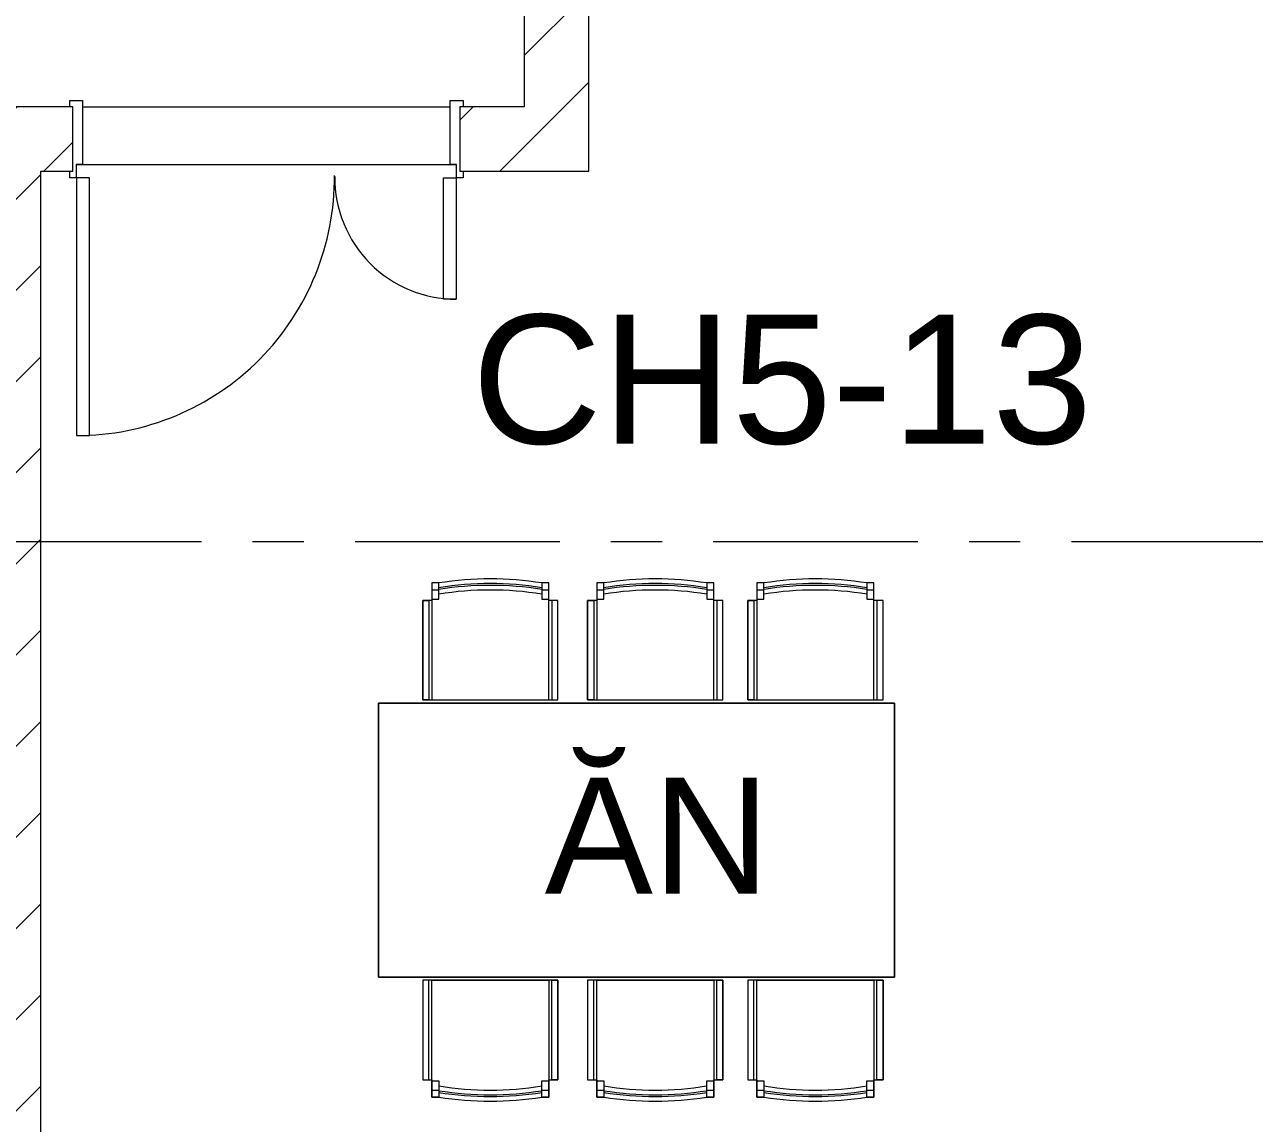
# Model space of a CAD drawing. Header units: millimetres. Extents: x -20144 to 117103, y -11426 to 48263.
# Drawn here: x 32451 to 36266, y 6646 to 10055 of the extents above; entities that cross this region are included whole.
import ezdxf

# ---------------------------------------------------------------- set-up
doc = ezdxf.new("R2010")
doc.units = ezdxf.units.MM
doc.linetypes.add('Grid Line', pattern=[22.225, 12.7, -3.175, 3.175, -3.175])
for name, color, linetype, lineweight in [('CHU', 181, 'Continuous', 5), ('CUA', 31, 'Continuous', 9), ('HATCH-TUONG', 152, 'Continuous', 9), ('NET-CAT', 3, 'Continuous', 9), ('NET-THAY', 2, 'Continuous', 15), ('THIET BI', 44, 'Continuous', 5), ('TRUC', 225, 'Continuous', 5)]:
    doc.layers.add(name, color=color, linetype=linetype, lineweight=lineweight)
doc.styles.add('Arial_4', font='arial.ttf', dxfattribs={"height": 360})
doc.styles.add('Arial_5', font='arial.ttf', dxfattribs={"height": 400})
pattern_1 = [(45, (0, 0), (-141.4214, 141.4214), [])]

# ---------------------------------------------------------------- blocks, each defined once
blk = doc.blocks.new('X-BAN AN 4 GHE - X-BAN AN 4 GHE 2-60209-MẶT BẰNG TẦNG 5 ĐẾN TẦNG 22')
at = {"layer": 'THIET BI', "lineweight": 9}
for p, q in [((187, 372.7), (165.2, 372.7)), ((165.2, 372.7), (165.2, 318.5)), ((165.2, 372.7), (165.2, 10)), ((187, 372.7), (165.2, 372.7)), ((165.2, 350.9), (187, 350.9)), ((187, 337.9), (187, 372.7)), ((527.9, 372.7), (506.1, 372.7)), ((506.1, 372.7), (506.1, 337.9)), ((527.9, 372.7), (506.1, 372.7)), ((506.1, 350.9), (527.9, 350.9)), ((527.9, 318.5), (527.9, 372.7)), ((527.9, 10), (527.9, 372.7)), ((698.6, 372.7), (676.8, 372.7)), ((676.8, 372.7), (676.8, 318.5)), ((676.8, 372.7), (676.8, 10)), ((698.6, 372.7), (676.8, 372.7)), ((676.8, 350.9), (698.6, 350.9)), ((698.6, 337.9), (698.6, 372.7)), ((1039.5, 372.7), (1017.7, 372.7)), ((1017.7, 372.7), (1017.7, 337.9)), ((1039.5, 372.7), (1017.7, 372.7)), ((1017.7, 350.9), (1039.5, 350.9)), ((1039.5, 318.5), (1039.5, 372.7)), ((1039.5, 10), (1039.5, 372.7)), ((1195.4, 372.7), (1173.7, 372.7)), ((1173.7, 372.7), (1173.7, 318.5)), ((1173.7, 372.7), (1173.7, 10)), ((1195.4, 372.7), (1173.7, 372.7)), ((1173.7, 350.9), (1195.4, 350.9)), ((1195.4, 337.9), (1195.4, 372.7)), ((1536.3, 372.7), (1514.6, 372.7)), ((1514.6, 372.7), (1514.6, 337.9)), ((1536.3, 372.7), (1514.6, 372.7)), ((1514.6, 350.9), (1536.3, 350.9)), ((1536.3, 318.5), (1536.3, 372.7)), ((1536.3, 10), (1536.3, 372.7)), ((165.2, 318.5), (136.9, 318.5)), ((136.9, 318.5), (136.9, 10)), ((136.9, 318.5), (155.8, 318.5)), ((136.9, 10), (136.9, 318.5)), ((155.8, 318.5), (155.8, 10)), ((165.2, 321.9), (187, 321.9)), ((187, 321.9), (187, 337.9)), ((506.1, 337.9), (506.1, 321.9)), ((506.1, 321.9), (527.9, 321.9)), ((556.2, 318.5), (527.9, 318.5)), ((537.3, 318.5), (537.3, 10)), ((556.2, 318.5), (537.3, 318.5)), ((556.2, 10), (556.2, 318.5)), ((556.2, 10), (556.2, 318.5)), ((648.5, 318.5), (648.5, 10)), ((676.8, 318.5), (648.5, 318.5)), ((648.5, 318.5), (667.4, 318.5)), ((648.5, 10), (648.5, 318.5)), ((667.4, 318.5), (667.4, 10)), ((676.8, 321.9), (698.6, 321.9)), ((698.6, 321.9), (698.6, 337.9)), ((1017.7, 337.9), (1017.7, 321.9)), ((1017.7, 321.9), (1039.5, 321.9)), ((1067.8, 318.5), (1039.5, 318.5)), ((1048.9, 318.5), (1048.9, 10)), ((1067.8, 318.5), (1048.9, 318.5)), ((1067.8, 10), (1067.8, 318.5)), ((1067.8, 10), (1067.8, 318.5)), ((1145.3, 318.5), (1145.3, 10)), ((1173.7, 318.5), (1145.3, 318.5)), ((1145.3, 318.5), (1164.2, 318.5)), ((1145.3, 10), (1145.3, 318.5)), ((1164.2, 318.5), (1164.2, 10)), ((1173.7, 321.9), (1195.4, 321.9)), ((1195.4, 321.9), (1195.4, 337.9)), ((1514.6, 337.9), (1514.6, 321.9)), ((1514.6, 321.9), (1536.3, 321.9)), ((1564.7, 318.5), (1536.3, 318.5)), ((1545.8, 318.5), (1545.8, 10)), ((1564.7, 318.5), (1545.8, 318.5)), ((1564.7, 10), (1564.7, 318.5)), ((1564.7, 10), (1564.7, 318.5)), ((1600, 0), (0, 0)), ((0, 0), (0, -850)), ((0, -850), (0, 0)), ((0, 0), (1600, 0)), ((136.9, 10), (556.2, 10)), ((155.8, 10), (136.9, 10)), ((165.2, 10), (527.9, 10)), ((537.3, 10), (556.2, 10)), ((648.5, 10), (1067.8, 10)), ((667.4, 10), (648.5, 10)), ((676.8, 10), (1039.5, 10)), ((1048.9, 10), (1067.8, 10)), ((1145.3, 10), (1564.7, 10)), ((1164.2, 10), (1145.3, 10)), ((1173.7, 10), (1536.3, 10)), ((1545.8, 10), (1564.7, 10)), ((1600, -850), (1600, 0)), ((1600, 0), (1600, -850)), ((0, -850), (1600, -850)), ((1600, -850), (0, -850)), ((556.2, -860), (136.9, -860)), ((136.9, -860), (136.9, -1168.5)), ((155.8, -860), (136.9, -860)), ((136.9, -860), (136.9, -1168.5)), ((155.8, -1168.5), (155.8, -860)), ((165.2, -860), (527.9, -860)), ((165.2, -1222.7), (165.2, -860)), ((527.9, -860), (527.9, -1222.7)), ((537.3, -860), (556.2, -860)), ((537.3, -1168.5), (537.3, -860)), ((556.2, -1168.5), (556.2, -860)), ((556.2, -860), (556.2, -1168.5)), ((1067.8, -860), (648.5, -860)), ((648.5, -860), (648.5, -1168.5)), ((667.4, -860), (648.5, -860)), ((648.5, -860), (648.5, -1168.5)), ((667.4, -1168.5), (667.4, -860)), ((676.8, -860), (1039.5, -860)), ((676.8, -1222.7), (676.8, -860)), ((1039.5, -860), (1039.5, -1222.7)), ((1048.9, -860), (1067.8, -860)), ((1048.9, -1168.5), (1048.9, -860)), ((1067.8, -1168.5), (1067.8, -860)), ((1067.8, -860), (1067.8, -1168.5)), ((1564.7, -860), (1145.3, -860)), ((1145.3, -860), (1145.3, -1168.5)), ((1164.2, -860), (1145.3, -860)), ((1145.3, -860), (1145.3, -1168.5)), ((1164.2, -1168.5), (1164.2, -860)), ((1173.7, -860), (1536.3, -860)), ((1173.7, -1222.7), (1173.7, -860)), ((1536.3, -860), (1536.3, -1222.7)), ((1545.8, -860), (1564.7, -860)), ((1545.8, -1168.5), (1545.8, -860)), ((1564.7, -1168.5), (1564.7, -860)), ((1564.7, -860), (1564.7, -1168.5)), ((136.9, -1168.5), (165.2, -1168.5)), ((136.9, -1168.5), (155.8, -1168.5)), ((165.2, -1168.5), (165.2, -1222.7)), ((165.2, -1171.9), (187, -1171.9)), ((187, -1171.9), (187, -1187.9)), ((506.1, -1171.9), (527.9, -1171.9)), ((506.1, -1187.9), (506.1, -1171.9)), ((527.9, -1222.7), (527.9, -1168.5)), ((527.9, -1168.5), (556.2, -1168.5)), ((556.2, -1168.5), (537.3, -1168.5)), ((648.5, -1168.5), (676.8, -1168.5)), ((648.5, -1168.5), (667.4, -1168.5)), ((676.8, -1168.5), (676.8, -1222.7)), ((676.8, -1171.9), (698.6, -1171.9)), ((698.6, -1171.9), (698.6, -1187.9)), ((1017.7, -1171.9), (1039.5, -1171.9)), ((1017.7, -1187.9), (1017.7, -1171.9)), ((1039.5, -1222.7), (1039.5, -1168.5)), ((1039.5, -1168.5), (1067.8, -1168.5)), ((1067.8, -1168.5), (1048.9, -1168.5)), ((1145.3, -1168.5), (1173.7, -1168.5)), ((1145.3, -1168.5), (1164.2, -1168.5)), ((1173.7, -1168.5), (1173.7, -1222.7)), ((1173.7, -1171.9), (1195.4, -1171.9)), ((1195.4, -1171.9), (1195.4, -1187.9)), ((1514.6, -1171.9), (1536.3, -1171.9)), ((1514.6, -1187.9), (1514.6, -1171.9)), ((1536.3, -1222.7), (1536.3, -1168.5)), ((1536.3, -1168.5), (1564.7, -1168.5)), ((1564.7, -1168.5), (1545.8, -1168.5)), ((165.2, -1200.9), (187, -1200.9)), ((187, -1187.9), (187, -1222.7)), ((506.1, -1222.7), (506.1, -1187.9)), ((506.1, -1200.9), (527.9, -1200.9)), ((676.8, -1200.9), (698.6, -1200.9)), ((698.6, -1187.9), (698.6, -1222.7)), ((1017.7, -1222.7), (1017.7, -1187.9)), ((1017.7, -1200.9), (1039.5, -1200.9)), ((1173.7, -1200.9), (1195.4, -1200.9)), ((1195.4, -1187.9), (1195.4, -1222.7)), ((1514.6, -1222.7), (1514.6, -1187.9)), ((1514.6, -1200.9), (1536.3, -1200.9)), ((165.2, -1222.7), (187, -1222.7)), ((187, -1222.7), (165.2, -1222.7)), ((506.1, -1222.7), (527.9, -1222.7)), ((527.9, -1222.7), (506.1, -1222.7)), ((676.8, -1222.7), (698.6, -1222.7)), ((698.6, -1222.7), (676.8, -1222.7)), ((1017.7, -1222.7), (1039.5, -1222.7)), ((1039.5, -1222.7), (1017.7, -1222.7)), ((1173.7, -1222.7), (1195.4, -1222.7)), ((1195.4, -1222.7), (1173.7, -1222.7)), ((1514.6, -1222.7), (1536.3, -1222.7)), ((1536.3, -1222.7), (1514.6, -1222.7))]:
    blk.add_line(p, q, dxfattribs=at)
for centre, radius, start, end in [((346.5, -628.1), 1013.4, 80.9407, 99.0593), ((346.5, -628.1), 1013.4, 80.9407, 99.0593), ((858.1, -628.1), 1013.4, 80.9407, 99.0593), ((858.1, -628.1), 1013.4, 80.9407, 99.0593), ((1355, -628.1), 1013.4, 80.9407, 99.0593), ((1355, -628.1), 1013.4, 80.9407, 99.0593), ((346.5, -628.1), 998.9, 80.808, 99.192), ((346.5, -648.2), 1013.4, 80.9407, 99.0593), ((346.5, -648.2), 998.9, 80.808, 99.192), ((858.1, -628.1), 998.9, 80.808, 99.192), ((858.1, -648.2), 1013.4, 80.9407, 99.0593), ((858.1, -648.2), 998.9, 80.808, 99.192), ((1355, -628.1), 998.9, 80.808, 99.192), ((1355, -648.2), 1013.4, 80.9407, 99.0593), ((1355, -648.2), 998.9, 80.808, 99.192), ((346.5, -201.8), 998.9, 260.808, 279.192), ((346.5, -201.8), 1013.4, 260.9407, 279.0593), ((346.5, -221.9), 998.9, 260.808, 279.192), ((858.1, -201.8), 998.9, 260.808, 279.192), ((858.1, -201.8), 1013.4, 260.9407, 279.0593), ((858.1, -221.9), 998.9, 260.808, 279.192), ((1355, -201.8), 998.9, 260.808, 279.192), ((1355, -201.8), 1013.4, 260.9407, 279.0593), ((1355, -221.9), 998.9, 260.808, 279.192), ((346.5, -221.9), 1013.4, 260.9407, 279.0593), ((346.5, -221.9), 1013.4, 260.9407, 279.0593), ((858.1, -221.9), 1013.4, 260.9407, 279.0593), ((858.1, -221.9), 1013.4, 260.9407, 279.0593), ((1355, -221.9), 1013.4, 260.9407, 279.0593), ((1355, -221.9), 1013.4, 260.9407, 279.0593)]:
    blk.add_arc(centre, radius, start, end, dxfattribs=at)
blk = doc.blocks.new('CUA VAO CAN HO - Type 1-60224-MẶT BẰNG TẦNG 5 ĐẾN TẦNG 22')
at = {"layer": 'CUA'}
for p, q in [((-508.5, 97.7), (-508.5, 117.7)), ((-508.5, 117.7), (-468.5, 117.7)), ((-468.5, 117.7), (-468.5, -81.3)), ((671.5, 117.7), (711.5, 117.7)), ((671.5, -81.3), (671.5, 117.7)), ((711.5, 117.7), (711.5, 97.7)), ((-498.5, 97.7), (-508.5, 97.7)), ((-498.5, -102.3), (-498.5, 97.7)), ((701.5, 97.7), (701.5, -102.3)), ((711.5, 97.7), (701.5, 97.7)), ((-508.5, -102.3), (-498.5, -102.3)), ((-508.5, -122.3), (-508.5, -102.3)), ((-488.5, -81.3), (-488.5, -122.3)), ((-468.5, -81.3), (-488.5, -81.3)), ((691.5, -81.3), (671.5, -81.3)), ((691.5, -122.3), (691.5, -81.3)), ((701.5, -102.3), (711.5, -102.3)), ((711.5, -102.3), (711.5, -122.3)), ((-488.5, -122.3), (-508.5, -122.3)), ((-447.5, -122.3), (-487.5, -122.3)), ((-487.5, -122.3), (-487.5, -922.3)), ((-447.5, -922.3), (-447.5, -122.3)), ((650.5, -122.3), (690.5, -122.3)), ((650.5, -499.3), (650.5, -122.3)), ((690.5, -122.3), (690.5, -499.3)), ((711.5, -122.3), (691.5, -122.3)), ((690.5, -499.3), (650.5, -499.3)), ((-487.5, -922.3), (-447.5, -922.3))]:
    blk.add_line(p, q, dxfattribs=at)
for centre, radius, start, end in [((-487.5, -122.3), 800, 270, 0.5), ((690.5, -122.3), 377, 179.5, 270)]:
    blk.add_arc(centre, radius, start, end, dxfattribs=at)

msp = doc.modelspace()

# ---------------------------------------------------------------- hatches: boundary and pattern name
at = {"layer": 'HATCH-TUONG'}
h = msp.add_hatch(dxfattribs=at)
h.set_pattern_fill('FP_2', color=256, style=0, pattern_type=2)
h.set_pattern_definition(pattern_1)
h.paths.add_polyline_path([(34200.5, 9799.9), (34200.5, 11299.9), (34000.5, 11299.9), (34000.5, 9799.9)], flags=0)
h = msp.add_hatch(dxfattribs=at)
h.set_pattern_fill('FP_2', color=256, style=0, pattern_type=2)
h.set_pattern_definition(pattern_1)
h.paths.add_polyline_path([(34200.5, 9599.9), (34200.5, 9799.9), (33800.5, 9799.9), (33800.5, 9599.9)], flags=0)
h.paths.add_polyline_path([(32200.5, 9599.9), (32600.5, 9599.9), (32600.5, 9799.9), (32200.5, 9799.9), (32200.5, 9770.9)], flags=0)
h = msp.add_hatch(dxfattribs=at)
h.set_pattern_fill('FP_2', color=256, style=0, pattern_type=2)
h.set_pattern_definition(pattern_1)
h.paths.add_polyline_path([(32500.5, 2349.9), (32500.5, 9599.9), (32300.5, 9599.9), (32300.5, 2349.9)], flags=0)

# ---------------------------------------------------------------- linework, layer by layer
at = {"layer": 'NET-CAT'}
for p, q in [((34000.5, 11299.9), (34000.5, 9799.9)), ((34200.5, 9799.9), (34200.5, 11299.9)), ((32600.5, 9799.9), (32200.5, 9799.9)), ((32600.5, 9599.9), (32600.5, 9799.9)), ((34000.5, 9799.9), (33800.5, 9799.9)), ((33800.5, 9799.9), (33800.5, 9599.9)), ((34200.5, 9599.9), (34200.5, 9799.9)), ((32500.5, 9599.9), (32600.5, 9599.9)), ((32500.5, 6549.9), (32500.5, 9599.9)), ((33800.5, 9599.9), (34200.5, 9599.9))]:
    msp.add_line(p, q, dxfattribs=at)
at = {"layer": 'NET-THAY', "lineweight": 9}
for p, q in [((32630.5, 9799.9), (33770.5, 9799.9)), ((33790.5, 9619.9), (32610.5, 9619.9))]:
    msp.add_line(p, q, dxfattribs=at)
at = {"layer": 'TRUC', "linetype": 'Grid Line', "ltscale": 50}
msp.add_line((43000.5, 8449.9), (-14407, 8449.9), dxfattribs=at)

# ---------------------------------------------------------------- block references
at = {"lineweight": 9}
for name, p in [('CUA VAO CAN HO - Type 1-60224-MẶT BẰNG TẦNG 5 ĐẾN TẦNG 22', (33099.1, 9702.2)), ('X-BAN AN 4 GHE - X-BAN AN 4 GHE 2-60209-MẶT BẰNG TẦNG 5 ĐẾN TẦNG 22', (33548.7, 7949.9))]:
    msp.add_blockref(name, p, dxfattribs=at)

# ---------------------------------------------------------------- texts
at = {"layer": 'CHU', "color": 7, "lineweight": 30, "attachment_point": 3, "line_spacing_factor": 0.936439}
for s, insert, char_height, width, style in [('\\pt2540,5080,7620,10160,12700,15240,17780,20320,22860,25400,27940,30480,33020,35560,38100,40640,43180,45720,48260,50800,53340,55880,58420,60960,63500,66040,68580,71120,73660,76200,78740,81280;CH5-13', (35762.8, 9154.8), 400, 1977.58, 'Arial_5'), ('\\pt2540,5080,7620,10160,12700,15240,17780,20320,22860,25400,27940,30480,33020,35560,38100,40640,43180,45720,48260,50800,53340,55880,58420,60960,63500,66040,68580,71120,73660,76200,78740,81280;ĂN', (34762.6, 7718.9), 360, 694.88, 'Arial_4')]:
    msp.add_mtext(s, dxfattribs=dict(at, insert=insert, char_height=char_height, width=width, style=style))

doc.saveas('drawing.dxf')
